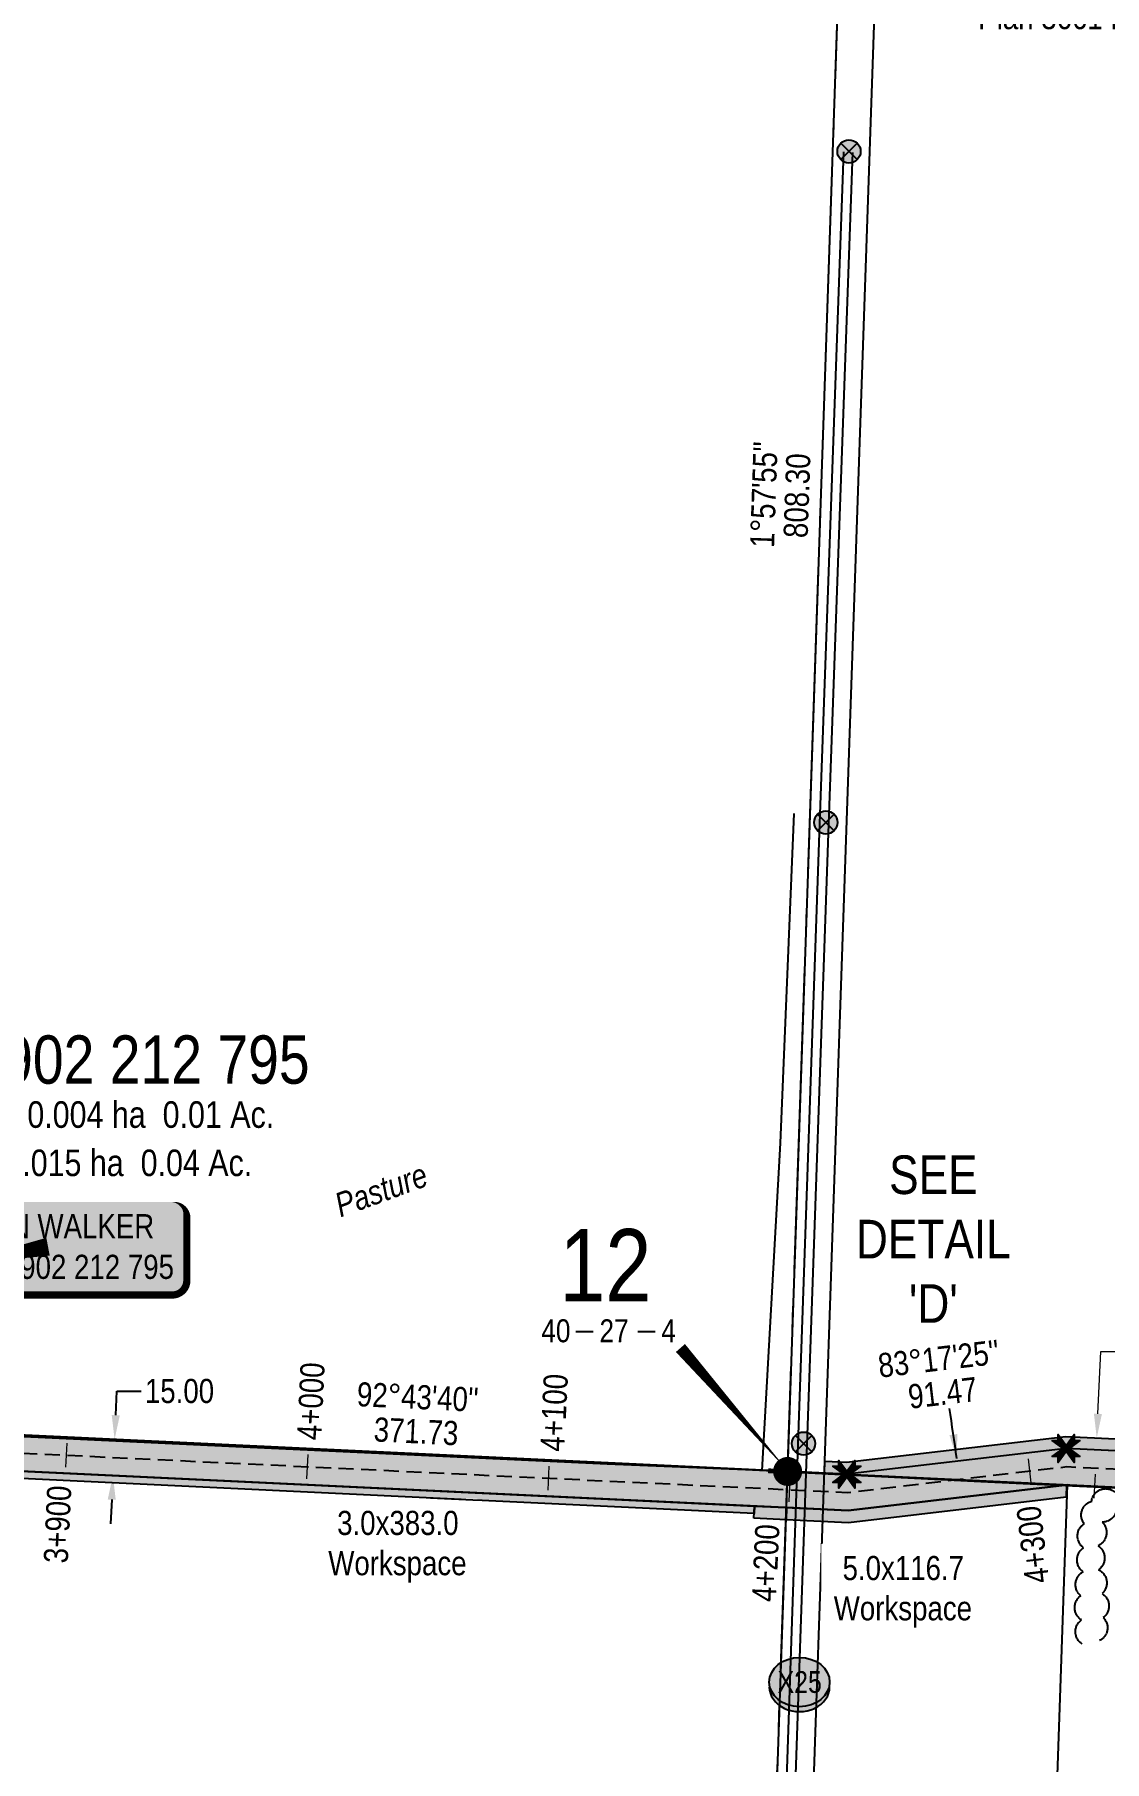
# Model space of a CAD drawing. Extents: x 309252 to 321570, y 5809412 to 5814891.
# Drawn here: x 312075 to 312518, y 5811937 to 5812652 of the extents above; entities that cross this region are included whole.
import ezdxf
from ezdxf.enums import TextEntityAlignment as Align

# ---------------------------------------------------------------- set-up
doc = ezdxf.new("R2010")
doc.units = 0
doc.header["$LTSCALE"] = 5
doc.header["$PDSIZE"] = 0.5
for name, pattern in [('0', [1, 1, 0]), ('foc-QUARTERLINE', [33, 25, -3, 2, -3]), ('foc-TIELINE', [1.875, 1.25, -0.625])]:
    doc.linetypes.add(name, pattern=pattern)
doc.layers.get('Defpoints').update_dxf_attribs({"color": 9})
for name, color, linetype in [('10', 1, 'Continuous'), ('9', 3, 'Continuous'), ('AS-FENCE', 48, 'foc-FENCE'), ('AS-OWNER', 7, 'Continuous'), ('AS-POWER', 104, 'foc-POWER'), ('AS-POWER-EXISTING-PP', 72, 'Continuous'), ('C-SYMBOL', 7, 'Continuous'), ('DETAIL-T', 7, 'Continuous'), ('F-RW', 190, 'Continuous'), ('L-AREAWORK', 5, 'Continuous'), ('L-BD', 7, 'Continuous'), ('L-BD1', 253, 'Continuous'), ('L-MON', 1, 'Continuous'), ('L-QSEC', 8, 'foc-QUARTERLINE'), ('L-SECLBL', 7, 'Continuous'), ('L-TITLEDB', 4, 'Continuous'), ('P-CROSSINGS', 250, 'Continuous'), ('P-IOP11', 10, 'Continuous'), ('P-IOP11-H', 21, 'Continuous'), ('P-IOP12', 10, 'Continuous'), ('P-IOP12-H', 21, 'Continuous'), ('P-LTO', 14, 'Continuous'), ('P-PROPOSED', 10, 'Continuous'), ('P-PROPOSED-H', 21, 'Continuous'), ('P-TEMP-H', 41, 'Continuous'), ('P-TEMP_ACCESS ROAD', 46, 'Continuous'), ('P-TXT', 4, 'Continuous'), ('T-BUSH', 110, '0'), ('T-TIE', 201, 'foc-TIELINE')]:
    doc.layers.add(name, color=color, linetype=linetype)
for name, color, linetype, lineweight in [('AS-GENERAL', 48, 'Continuous', 18), ('P-TEMP-T', 46, 'Continuous', 18), ('T-TEXT', 48, 'Continuous', 18), ('T-TIE-T', 201, 'Continuous', 18)]:
    doc.layers.add(name, color=color, linetype=linetype, lineweight=lineweight)
doc.styles.add('100L', font='ARIALN.TTF', dxfattribs={"height": 11})
doc.styles.add('175L', font='ARIALN.TTF', dxfattribs={"height": 20})
doc.styles.add('80', font='ARIALN.TTF', dxfattribs={"height": 10})
doc.styles.add('80CG', font='ARIALN.TTF', dxfattribs={"height": 10})
doc.styles.add('80L', font='ARIALN.TTF', dxfattribs={"height": 10})
doc.styles.add('80LS', font='ARIALNI.TTF', dxfattribs={"height": 10})
doc.styles.add('Crossing', font='ARIALN.TTF', dxfattribs={"height": 10})
doc.styles.add('foc-LtypeFont', font='ARIALN.TTF', dxfattribs={"height": 7.35})
doc.styles.add('SIMPLEX', font='ARIALN.TTF')
doc.linetypes.add('foc-FENCE', pattern='A,10,-1,["X",foc-LtypeFont,S=0.2,R=0,X=-0.625,Y=-0.75],-1.24', length=12.24)
doc.linetypes.add('foc-POWER', pattern='A,6,-1,["P",foc-LtypeFont,S=0.2,R=0,X=-0.625,Y=-0.75],-1.24,4', length=12.24)
doc.dimstyles.new('Compass 5 000', dxfattribs={"dimscale": 5, "dimtxt": 9, "dimasz": 2, "dimexe": 0.2, "dimexo": 0.0625, "dimgap": 0.5, "dimtad": 0, "dimtih": 1, "dimtoh": 1, "dimzin": 0, "dimdsep": 46, "dimtxsty": '80CG', "dimcen": 0.1, "dimse1": 1, "dimse2": 1, "dimclrd": 256, "dimclrt": 256, "dimaunit": 1, "dimadec": 4, "dimazin": 0, "dimtfac": 0.06, "dimtofl": 0, "dimtmove": 0, "dimatfit": 1, "dimfxl": 0.2, "dimtolj": 1, "dimtzin": 0, "dimlwd": -1, "dimarcsym": 0})

# ---------------------------------------------------------------- blocks, each defined once
blk = doc.blocks.new('fdia')
at = {"color": 255, "const_width": 1}
blk.add_lwpolyline([(-0.5, 0, 1), (0.5, 0, 1)], format="xyb", close=True, dxfattribs=at)
blk = doc.blocks.new('Fdiaa')
blk.add_blockref('fdia', (0, 0))
blk = doc.blocks.new('fdib')
at = {"color": 1, "const_width": 1.6}
blk.add_lwpolyline([(-0.4, 0, 1), (0.4, 0, 1)], format="xyb", close=True, dxfattribs=at)
at = {"color": 1}
blk.add_circle((0, 0), 0.8, dxfattribs=at)
blk = doc.blocks.new('Fdibb')
blk.add_blockref('fdib', (0, 0))
blk = doc.blocks.new('fdicc')
for name in ['Fdibb', 'Fdiaa']:
    blk.add_blockref(name, (0, 0))
blk = doc.blocks.new('FDI')
blk.add_blockref('fdicc', (0, 0))
blk = doc.blocks.new('*D409')
at = {"layer": 'Defpoints', "color": 0, "transparency": 16777216}
for p in [(312423.58, 5812676.88), (312407.26, 5812645.3), (312422.49, 5812644.78)]:
    blk.add_point(p, dxfattribs=at)
at = {"layer": 'F-RW', "transparency": 16777216}
for p, q in [((312398.36, 5812677.74), (312388.37, 5812678.08)), ((312433.58, 5812676.53), (312443.57, 5812676.19))]:
    blk.add_line(p, q, dxfattribs=at)
for points in [[(312398.42, 5812679.4), (312398.3, 5812676.07), (312408.35, 5812677.4)], [(312433.64, 5812678.2), (312433.52, 5812674.87), (312423.58, 5812676.88)]]:
    blk.add_solid(points, dxfattribs=at)
at = {"layer": 'F-RW', "transparency": 16777216, "insert": (312502.71, 5812676.19), "char_height": 10, "attachment_point": 5, "style": '80CG'}
blk.add_mtext('\\A1;Altalink\\P15.24 Power Line R/W\\PPlan 3661 HW', dxfattribs=at)
blk = doc.blocks.new('L-SECLBL')
at = {"layer": '9', "color": 7}
for p, q in [((-5.08, -27.83), (-12.29, -27.83)), ((20.7, -27.83), (13.5, -27.83))]:
    blk.add_line(p, q, dxfattribs=at)
at = {"layer": '10', "color": 2, "style": 'SIMPLEX'}
blk.add_attdef('SEC', text='', height=30, dxfattribs=at).set_placement((0, 0), align=Align.MIDDLE)
at = {"layer": '10', "color": 5, "style": '80L'}
blk.add_attdef('TWP', text='', height=9.5, dxfattribs=at).set_placement((-14.43, -27.37), align=Align.MIDDLE_RIGHT)
blk.add_attdef('RGE', text='', height=9.5, dxfattribs=at).set_placement((3.62, -27.37), align=Align.MIDDLE_CENTER)
blk.add_attdef('MER', text='', height=9.5, dxfattribs=at).set_placement((23.17, -27.37), align=Align.MIDDLE_LEFT)
blk = doc.blocks.new('POWERPOLE')
h = blk.add_hatch(color=255)
edge = h.paths.add_edge_path()
edge.add_arc((0, 0), 0.96, 0, 360)
at = {"linetype": 'Continuous'}
for p, q in [((0.68, -0.68), (-0.68, 0.68)), ((-0.68, -0.68), (0.68, 0.68))]:
    blk.add_line(p, q, dxfattribs=at)
blk.add_circle((0, 0), 0.96, dxfattribs=at)
blk = doc.blocks.new('*D465')
at = {"layer": 'Defpoints', "color": 0, "transparency": 16777216}
for p in [(312108.01, 5812070.43), (312182.5, 5812066.88), (312181.78, 5812051.9)]:
    blk.add_point(p, dxfattribs=at)
at = {"layer": 'P-TXT', "transparency": 16777216}
for p, q in [((312108.49, 5812080.42), (312108.96, 5812090.41)), ((312108.96, 5812090.41), (312118.96, 5812090.41)), ((312106.82, 5812045.46), (312106.34, 5812035.47))]:
    blk.add_line(p, q, dxfattribs=at)
for points in [[(312106.82, 5812080.5), (312110.15, 5812080.34), (312108.01, 5812070.43)], [(312105.16, 5812045.54), (312108.49, 5812045.38), (312107.3, 5812055.45)]]:
    blk.add_solid(points, dxfattribs=at)
at = {"layer": 'P-TXT', "transparency": 16777216, "insert": (312134.9, 5812090.41), "char_height": 10, "attachment_point": 5, "style": '80CG'}
blk.add_mtext('\\A1;15.00', dxfattribs=at)
blk = doc.blocks.new('TEMP')
h = blk.add_hatch(color=255)
h.dxf.hatch_style = 1
h.paths.add_polyline_path([(0, 0.25), (-0.67, 1.15), (-0.67, 0.67), (-1.15, 0.67), (-0.25, 0), (-1.15, -0.67), (-0.67, -0.67), (-0.67, -1.15), (0, -0.25), (0.67, -1.15), (0.67, -0.67), (1.15, -0.67), (0.25, 0), (1.15, 0.67), (0.67, 0.67), (0.67, 1.15)])
h.paths.add_polyline_path([(0.57, 0.85), (0.57, 0.57), (0.85, 0.57), (0.08, 0), (0.85, -0.57), (0.57, -0.57), (0.57, -0.85), (0, -0.08), (-0.57, -0.85), (-0.57, -0.57), (-0.85, -0.57), (-0.08, 0), (-0.85, 0.57), (-0.57, 0.57), (-0.57, 0.85), (0, 0.08)], flags=16)
h = blk.add_hatch(color=1)
h.dxf.hatch_style = 1
h.paths.add_polyline_path([(0, 0.08), (-0.57, 0.85), (-0.57, 0.57), (-0.85, 0.57), (-0.08, 0), (-0.85, -0.57), (-0.57, -0.57), (-0.57, -0.85), (0, -0.08), (0.57, -0.85), (0.57, -0.57), (0.85, -0.57), (0.08, 0), (0.85, 0.57), (0.57, 0.57), (0.57, 0.85)])
at = {"color": 1}
for p, q in [((-0.08, 0), (0.08, 0)), ((0, 0.08), (0, -0.08))]:
    blk.add_line(p, q, dxfattribs=at)
at = {"color": 255, "flags": 128}
blk.add_lwpolyline([(-0.25, 0), (-1.15, 0.67), (-0.67, 0.67), (-0.67, 1.15), (0, 0.25), (0.67, 1.15), (0.67, 0.67), (1.15, 0.67), (0.25, 0), (1.15, -0.67), (0.67, -0.67), (0.67, -1.15), (0, -0.25), (-0.67, -1.15), (-0.67, -0.67), (-1.15, -0.67)], close=True, dxfattribs=at)
at = {"color": 1, "flags": 128}
blk.add_lwpolyline([(-0.08, 0), (-0.85, 0.57), (-0.57, 0.57), (-0.57, 0.85), (0, 0.08), (0.57, 0.85), (0.57, 0.57), (0.85, 0.57), (0.08, 0), (0.85, -0.57), (0.57, -0.57), (0.57, -0.85), (0, -0.08), (-0.57, -0.85), (-0.57, -0.57), (-0.85, -0.57)], close=True, dxfattribs=at)
blk = doc.blocks.new('*D501')
at = {"layer": 'Defpoints', "color": 0, "transparency": 16777216}
for p in [(312514.89, 5812071.06), (312516.03, 5812071.01), (312515.8, 5812066.01)]:
    blk.add_point(p, dxfattribs=at)
at = {"layer": 'P-TEMP-T', "transparency": 16777216}
for p, q in [((312515.36, 5812081.05), (312516.59, 5812106.79)), ((312516.59, 5812106.79), (312526.59, 5812106.79)), ((312514.17, 5812056.08), (312513.7, 5812046.09))]:
    blk.add_line(p, q, dxfattribs=at)
for points in [[(312513.7, 5812081.13), (312517.03, 5812080.97), (312514.89, 5812071.06)], [(312512.51, 5812056.16), (312515.84, 5812056), (312514.65, 5812066.07)]]:
    blk.add_solid(points, dxfattribs=at)
at = {"layer": 'P-TEMP-T', "transparency": 16777216, "insert": (312557.41, 5812106.79), "char_height": 10, "attachment_point": 5, "style": '80CG'}
blk.add_mtext('\\A1;5.0x130.0\\PWorkspace', dxfattribs=at)
blk = doc.blocks.new('*U512')
h = blk.add_hatch(color=59)
edge = h.paths.add_edge_path()
edge.add_line((-51.5, -20), (51.5, -20))
edge.add_arc((51.5, -14), 6, 270, 360)
edge.add_line((57.5, -14), (57.5, 12.5))
edge.add_arc((51.5, 12.5), 6, 0, 90)
edge.add_line((51.5, 18.5), (-51.5, 18.5))
edge.add_arc((-51.5, 12.5), 6, 90, 180)
edge.add_line((-57.5, 12.5), (-57.5, -14))
edge.add_arc((-51.5, -14), 6, 180, 270)
at = {"color": 1, "flags": 128}
blk.add_lwpolyline([(-51.5, -20, 3, 3, 0), (51.5, -20, 3, 3, 0.414214), (57.5, -14, 3, 3, 0), (57.5, 12.5, 3, 0, 0.414214), (51.5, 18.5, 0, 0, 0), (-51.5, 18.5, 0, 0, 0.414214), (-57.5, 12.5, 0, 0, 0), (-57.5, -14, 0, 3, 0.414214)], format="xyseb", close=True, dxfattribs=at)
blk.add_lwpolyline([(-40.19, -7.6, 0, 7.5, 0), (0, 0, 0, 0, 0)], format="xyseb", dxfattribs=at)
at = {"color": 1, "style": '80'}
blk.add_attdef('ENTER_TEXT_001', (-35.99, -5), '', height=10, dxfattribs=at)
blk = doc.blocks.new('xing2')
h = blk.add_hatch(color=50)
h.dxf.hatch_style = 1
edge = h.paths.add_edge_path()
edge.add_ellipse((0, 0), major_axis=(-12.5, 0), ratio=0.816297, start_angle=0, end_angle=360)
h = blk.add_hatch(color=250)
h.dxf.hatch_style = 1
edge = h.paths.add_edge_path()
edge.add_ellipse((0, -2.05), major_axis=(-12.5, 0), ratio=0.816297, start_angle=0, end_angle=180)
edge.add_line((12.5, -2.05), (12.5, 0))
edge.add_ellipse((0, 0), major_axis=(-12.5, 0), ratio=0.816297, start_angle=0, end_angle=180, ccw=False)
edge.add_line((-12.5, 0), (-12.5, -2.05))
at = {"color": 250}
blk.add_ellipse((0, 0), major_axis=(-12.5, 0), ratio=0.816297, dxfattribs=at)
blk.add_ellipse((0, -2.05), major_axis=(-12.5, 0), ratio=0.816297, start_param=0, end_param=3.141593, dxfattribs=at)
at = {"color": 250, "style": 'Crossing'}
blk.add_attdef('CROSSING', text='', height=9, dxfattribs=at).set_placement((0.09, 0.02), align=Align.MIDDLE_CENTER)
at = {"color": 250, "style": 'Crossing', "flags": 1}
for tag, p in [('OWNER', (0.09, -12.49)), ('DESCRIPTION', (0.09, -25.77)), ('LOCATION', (0.09, -39.3)), ('DWG_REF', (0.09, -52.84))]:
    blk.add_attdef(tag, text='', height=9, dxfattribs=at).set_placement(p, align=Align.MIDDLE_CENTER)

msp = doc.modelspace()

# ---------------------------------------------------------------- hatches: boundary and pattern name
at = {"layer": 'P-IOP11-H'}
h = msp.add_hatch(color=256, dxfattribs=at)
h.dxf.hatch_style = 1
h.paths.add_polyline_path([(311796.879, 5812079.279), (311825.678, 5812068.872), (311962.187, 5812062.368), (312015.571, 5812074.84), (312386.824, 5812057.142), (312411.351, 5812055.974), (312502.715, 5812051.553), (312411.923, 5812040.939), (312016.945, 5812059.759), (311963.562, 5812047.287), (311822.706, 5812053.998), (311793.532, 5812064.541)])
at = {"layer": 'P-IOP12-H'}
h = msp.add_hatch(color=256, dxfattribs=at)
h.dxf.hatch_style = 1
h.paths.add_polyline_path([(312911.679, 5812052.153), (312919.452, 5812066.798), (312902.893, 5812067.587), (312743.39, 5812055.172), (312502.194, 5812066.662), (312411.351, 5812055.974), (312743.65, 5812040.157), (312903.115, 5812052.57)])
at = {"layer": 'P-PROPOSED-H'}
h = msp.add_hatch(color=256, dxfattribs=at)
h.dxf.hatch_style = 1
h.paths.add_polyline_path([(312502.757, 5812051.635), (312411.396, 5812055.988), (312502.234, 5812066.676), (312743.424, 5812055.184), (312902.889, 5812067.596), (313087.339, 5812058.807), (313113.22, 5812106.072), (313202.742, 5812057.053), (313202.321, 5812045.883), (313121.573, 5812090.098), (313095.991, 5812043.379), (312903.115, 5812052.57), (312743.65, 5812040.157)])
h = msp.add_hatch(color=256, dxfattribs=at)
h.dxf.hatch_style = 1
h.paths.add_polyline_path([(312386.332, 5812042.158), (312386.846, 5812057.149), (312015.571, 5812074.84), (311962.187, 5812062.368), (311825.678, 5812068.872), (311796.879, 5812079.279), (311793.532, 5812064.541), (311822.706, 5812053.998), (311963.562, 5812047.287), (312016.945, 5812059.759)])
h = msp.add_hatch(color=256, dxfattribs=at)
h.dxf.hatch_style = 1
h.paths.add_polyline_path([(312386.842, 5812057.158), (312502.757, 5812051.635), (312411.919, 5812040.948), (312386.328, 5812042.167)])
at = {"layer": 'P-TEMP-H'}
h = msp.add_hatch(color=256, dxfattribs=at)
h.dxf.hatch_style = 1
h.paths.add_polyline_path([(312402.24, 5812061.421), (312411.226, 5812060.993), (312502.02, 5812071.675), (312531.625, 5812070.265), (312531.388, 5812065.272), (312502.238, 5812066.667), (312411.4, 5812055.979), (312402.069, 5812056.424)])
h = msp.add_hatch(color=256, dxfattribs=at)
h.dxf.hatch_style = 1
h.paths.add_polyline_path([(311791.3, 5812054.716), (311820.725, 5812044.082), (311964.479, 5812037.233), (311993.049, 5812043.907), (311990.774, 5812053.644), (311963.562, 5812047.287), (311822.706, 5812053.998), (311793.532, 5812064.541)])
h.paths.add_polyline_path([(312372.922, 5812039.794), (312017.22, 5812056.742), (311991.456, 5812050.723), (311990.774, 5812053.644), (312016.945, 5812059.759), (312373.064, 5812042.79)])
h = msp.add_hatch(color=256, dxfattribs=at)
h.dxf.hatch_style = 1
h.paths.add_polyline_path([(312372.922, 5812039.794), (312017.22, 5812056.742), (311991.456, 5812050.723), (311990.774, 5812053.644), (312016.945, 5812059.759), (312373.064, 5812042.79), (312372.922, 5812039.794)])
h = msp.add_hatch(color=256, dxfattribs=at)
h.dxf.hatch_style = 1
h.paths.add_polyline_path([(312502.211, 5812046.528), (312412.097, 5812035.925), (312386.16, 5812037.161), (312386.332, 5812042.158), (312411.923, 5812040.939), (312502.385, 5812051.582)])
h = msp.add_hatch(color=256, dxfattribs=at)
h.dxf.hatch_style = 1
h.paths.add_polyline_path([(312372.826, 5812037.796), (312373.064, 5812042.79), (312386.332, 5812042.158), (312386.16, 5812037.161)])

# ---------------------------------------------------------------- linework, layer by layer
at = {"layer": 'AS-FENCE', "flags": 128}
for points in [[(312389.442, 5812329.725), (312383.703, 5812193.103), (312376.159, 5812057.538)], [(312378.769, 5812057.442), (312376.159, 5812057.538), (312312.133, 5812060.229), (312155.367, 5812067.497), (311964.927, 5812076.485), (311963.403, 5812074.565), (311961.427, 5812072.724), (311955.935, 5812071.417), (311935.336, 5812068.763), (311904.873, 5812074.371), (311879.877, 5812080.989), (311857.271, 5812082.09), (311847.356, 5812079.614), (311828.213, 5812076.172), (311813.897, 5812077.851), (311804.414, 5812081.367), (311798.877, 5812085.603), (311771.803, 5811969.052)], [(312981.292, 5812028.214), (312642.25, 5812044.588), (312466.889, 5812052.844), (312389.967, 5812056.732)]]:
    msp.add_lwpolyline(points, dxfattribs=at)
at = {"layer": 'AS-GENERAL', "const_width": 2, "flags": 128}
msp.add_lwpolyline([(312389.967, 5812056.732), (312378.769, 5812057.442)], dxfattribs=at)
at = {"layer": 'AS-POWER', "flags": 128}
for points in [[(312381.885, 5811795.216), (312391.146, 5812068.39), (312400.228, 5812325.541), (312410.06, 5812603.778)], [(312385.502, 5811794.981), (312394.883, 5812068.285), (312403.884, 5812325.401), (312413.871, 5812603.563)]]:
    msp.add_lwpolyline(points, dxfattribs=at)
at = {"layer": 'F-RW'}
for p, q in [((312355.712, 5811151.204), (312414.564, 5812864.898)), ((312370.943, 5811150.727), (312429.794, 5812864.375))]:
    msp.add_line(p, q, dxfattribs=at)
at = {"layer": 'L-QSEC'}
msp.add_line((312355.712, 5811151.204), (312414.564, 5812864.898), dxfattribs=at)
at = {"layer": 'L-QSEC', "flags": 128}
for points in [[(311577.304, 5812095.758), (312386.824, 5812057.142)], [(312386.824, 5812057.142), (313201.285, 5812018.343)]]:
    msp.add_lwpolyline(points, dxfattribs=at)
at = {"layer": 'L-SECLBL', "flags": 128}
msp.add_lwpolyline([(312387.178, 5812057.041, 0, 5, 0), (312342.413, 5812108.284, 0, 0, 0)], format="xyseb", dxfattribs=at)
at = {"layer": 'L-TITLEDB', "flags": 128}
msp.add_lwpolyline([(312475.008, 5811245.864), (312502.715, 5812051.553)], dxfattribs=at)
at = {"layer": 'P-IOP11'}
for p, q in [((312386.846, 5812057.149), (312502.761, 5812051.626)), ((312411.923, 5812040.939), (312386.332, 5812042.158))]:
    msp.add_line(p, q, dxfattribs=at)
at = {"layer": 'P-PROPOSED'}
msp.add_line((312411.919, 5812040.948), (312386.328, 5812042.167), dxfattribs=at)
at = {"layer": 'P-TEMP_ACCESS ROAD', "flags": 128}
msp.add_lwpolyline([(312402.24, 5812061.421), (312411.226, 5812060.993), (312502.02, 5812071.675), (312531.625, 5812070.265), (312531.388, 5812065.272), (312502.238, 5812066.667), (312411.4, 5812055.979), (312402.069, 5812056.424)], close=True, dxfattribs=at)
at = {"layer": 'T-BUSH', "flags": 128}
msp.add_lwpolyline([(312508.837, 5811985.664, -0.5205671), (312508.531, 5811995.659, -0.5205671), (312508.225, 5812005.653, -0.5205671), (312509.238, 5812015.574, -0.5205671), (312509.428, 5812025.525, -0.5205671), (312509.648, 5812035.513, -0.5205671), (312512.791, 5812044.867, -0.5205671), (312521.173, 5812049.402, -0.5205671), (312522.816, 5812043.934, -0.5205671), (312517.134, 5812036.155, -0.5205671), (312515.438, 5812026.36, -0.5205671), (312515.674, 5812016.422, -0.5205671), (312517.147, 5812006.533, -0.5205671), (312517.546, 5811996.586, -0.5205671), (312516.045, 5811987.102, -0.5205671)], format="xyb", dxfattribs=at)
at = {"layer": 'T-TIE-T'}
for p, q in [((312087.835, 5812058.883), (312088.311, 5812068.872)), ((312187.713, 5812054.125), (312188.189, 5812064.113)), ((312287.59, 5812049.366), (312288.066, 5812059.354)), ((312487.733, 5812052.375), (312486.565, 5812062.307)), ((312387.468, 5812044.607), (312387.944, 5812054.595))]:
    msp.add_line(p, q, dxfattribs=at)

# ---------------------------------------------------------------- block references
at = {"layer": 'AS-OWNER'}
ref = msp.add_blockref('*U512', (312080.435, 5812150.237), dxfattribs=dict(at, xscale=0.99990854, yscale=0.99990854, zscale=0.99990854))
ref.add_attrib('ENTER_TEXT_001', 'ALLEN WALKER', (312036.595, 5812153.744), dxfattribs={"layer": '0', "color": 1, "height": 9.99909, "style": '80'})
ref.add_attrib('ENTER_TEXT_002', 'C. of T. 902 212 795', (312028.175, 5812136.902), dxfattribs={"layer": '0', "color": 1, "height": 9.99909, "style": '80'})
at = {"layer": 'AS-POWER-EXISTING-PP', "xscale": 4.999542700000036, "yscale": 4.999542700000036, "zscale": 4.999542700000036}
for p in [(312412.248, 5812603.942), (312402.658, 5812325.976), (312393.425, 5812068.681)]:
    msp.add_blockref('POWERPOLE', p, dxfattribs=at)
at = {"layer": 'L-MON', "color": 3, "xscale": 4.999542700000003, "yscale": 4.999542700000003, "zscale": 4.999542700000003}
for p in [(312502.194, 5812066.662), (312411.351, 5812055.974)]:
    msp.add_blockref('TEMP', p, dxfattribs=at)
at = {"layer": 'L-MON', "xscale": 4.999542700000003, "yscale": 4.999542700000003, "zscale": 4.999542700000003}
msp.add_blockref('FDI', (312386.824, 5812057.142), dxfattribs=at)
at = {"layer": 'L-SECLBL'}
msp.add_blockref('L-SECLBL', (312311.309, 5812142.783), dxfattribs=at).add_auto_attribs({'SEC': '12', 'TWP': '40', 'RGE': '27', 'MER': '4'})
at = {"layer": 'P-CROSSINGS'}
msp.add_blockref('xing2', (312391.74, 5811969.9), dxfattribs=at).add_auto_attribs({'CROSSING': 'X25'})

# ---------------------------------------------------------------- texts
at = {"layer": 'C-SYMBOL', "color": 3, "insert": (312084.365, 5812237.765), "char_height": 19.99817, "width": 222.33519, "attachment_point": 2, "style": '175L'}
msp.add_mtext('C. of T. 902 212 795', dxfattribs=at)
at = {"layer": 'DETAIL-T', "color": 3, "insert": (312447.196, 5812153.387), "char_height": 15.9985, "width": 63.63031, "attachment_point": 5, "style": '80CG'}
msp.add_mtext("SEE\\PDETAIL\\P'D'", dxfattribs=at)
at = {"layer": 'L-AREAWORK', "color": 5, "style": '100L'}
for s, p in [('Area Required = 0.004 ha  0.01 Ac.', (312075.201, 5812196.183)), ('Workspace = 0.015 ha  0.04 Ac.', (312075.201, 5812176.185))]:
    msp.add_text(s, height=10.99899, dxfattribs=at).set_placement(p, align=Align.BOTTOM_CENTER)
at = {"layer": 'L-BD', "style": '80L'}
for s, p in [("1°57'55''", (312376.96, 5812461.835)), ('808.30', (312390.701, 5812461.363))]:
    msp.add_text(s, height=9.9991, rotation=88.0331, dxfattribs=at).set_placement(p, align=Align.MIDDLE)
at = {"layer": 'L-BD1', "style": '80L'}
for s, rotation, p in [("83°17'25''", 6.7102, (312449.397, 5812103.874)), ('91.47', 6.7102, (312451.062, 5812089.722)), ("92°43'40''", 357.2715, (312233.594, 5812088.002)), ('371.73', 357.2715, (312232.916, 5812073.769))]:
    msp.add_text(s, height=9.9991, rotation=rotation, dxfattribs=at).set_placement(p, align=Align.MIDDLE)
at = {"layer": 'T-TEXT', "style": '80LS'}
msp.add_text('Pasture', height=9.9991, rotation=20, dxfattribs=at).set_placement((312218.417, 5812173.787), align=Align.MIDDLE_CENTER)

# ---------------------------------------------------------------- dimensions: what is measured, and where the dimension line sits
at = {"layer": 'F-RW'}
dim = msp.add_linear_dim(base=(312423.584, 5812676.875), p1=(312407.258, 5812645.298), p2=(312422.489, 5812644.778), angle=358.044927, text='Altalink\\P15.24 Power Line R/W\\PPlan 3661 HW', dimstyle='Compass 5 000', dxfattribs=at)
dim.commit()
dim.dimension.update_dxf_attribs({"geometry": '*D409', "text_midpoint": (312502.713, 5812676.193), "dimtype": 161})
at = {"layer": 'P-TEMP-T'}
dim = msp.add_linear_dim(base=(312514.887, 5812071.062), p1=(312515.797, 5812066.014), p2=(312516.035, 5812071.008), angle=87.272626, text='\\pxqc;5.0x130.0\\PWorkspace', dimstyle='Compass 5 000', dxfattribs=at)
dim.commit()
dim.dimension.update_dxf_attribs({"geometry": '*D501', "text_midpoint": (312557.411, 5812106.794), "dimtype": 161})

# ---------------------------------------------------------------- leaders
at = {"layer": 'L-BD1', "color": 6, "path_type": 1}
msp.add_leader([(312456.924, 5812062.534), (312453.92, 5812083.29)], dimstyle='Compass 5 000', override={"dimgap": 0.5, "dimtad": 0}, dxfattribs=at)

# ---------------------------------------------------------------- next in the draw order: texts
at = {"layer": 'P-TEMP-T', "char_height": 9.99909, "attachment_point": 1, "style": '80L', "bg_fill": 2}
for s, insert in [('\\pi3.8005;3.0x383.0\\P\\pi0.13104;Workspace', (312196.402, 5812040.825)), ('\\pi3.7903;5.0x116.7\\P\\pi0.13104;Workspace', (312405.8, 5812022.136))]:
    msp.add_mtext_dynamic_manual_height_columns(s, width=56.90082, gutter_width=50, heights=[0], dxfattribs=dict(at, insert=insert))
at = {"layer": 'T-TIE-T', "char_height": 9.9991, "attachment_point": 2, "style": '80L', "bg_fill": 3, "box_fill_scale": 1, "bg_fill_color": 256, "bg_fill_transparency": 0}
for s, insert, width, rotation in [('4+000', (312184.317, 5812086.471), 11.86653, 87.272054), ('4+100', (312285.076, 5812081.714), 11.86653, 87.272054), ('3+900', (312079.37, 5812035.47), 11.86653, 87.272054), ('4+300', (312483.414, 5812026.219), 14.23464, 96.710172), ('4+200', (312372.73, 5812019.443), 11.86653, 87.272054)]:
    msp.add_mtext(s, dxfattribs=dict(at, insert=insert, width=width, rotation=rotation))

# ---------------------------------------------------------------- next in the draw order: linework, layer by layer
at = {"layer": 'P-IOP11'}
msp.add_line((312502.761, 5812051.626), (312411.923, 5812040.939), dxfattribs=at)
at = {"layer": 'P-IOP11', "flags": 128}
msp.add_lwpolyline([(311796.879, 5812079.279), (311825.678, 5812068.872), (311962.187, 5812062.368), (312015.571, 5812074.84), (312386.824, 5812057.142), (312411.351, 5812055.974), (312502.715, 5812051.553), (312411.923, 5812040.939), (312016.945, 5812059.759), (311963.562, 5812047.287), (311822.706, 5812053.998), (311793.532, 5812064.541)], close=True, dxfattribs=at)
at = {"layer": 'P-IOP12', "flags": 128}
msp.add_lwpolyline([(312911.679, 5812052.153), (312919.452, 5812066.798), (312902.893, 5812067.587), (312743.39, 5812055.172), (312502.194, 5812066.662), (312411.351, 5812055.974), (312743.65, 5812040.157), (312903.115, 5812052.57), (312911.679, 5812052.153)], close=True, dxfattribs=at)
at = {"layer": 'P-LTO'}
msp.add_lwpolyline([(312411.4, 5812055.979), (312015.571, 5812074.84), (311962.187, 5812062.368), (311825.678, 5812068.872), (311796.879, 5812079.279), (311793.532, 5812064.541), (311822.706, 5812053.998), (311963.562, 5812047.287), (312016.945, 5812059.759), (312411.919, 5812040.948), (312502.757, 5812051.635), (312743.65, 5812040.157), (312903.115, 5812052.57), (313095.991, 5812043.379), (313121.573, 5812090.098), (313202.321, 5812045.883), (313202.742, 5812057.053), (313113.22, 5812106.072), (313087.339, 5812058.807), (312902.889, 5812067.596), (312743.424, 5812055.184), (312502.234, 5812066.676), (312411.396, 5812055.988)], dxfattribs=at)
at = {"layer": 'P-PROPOSED'}
msp.add_lwpolyline([(312411.4, 5812055.979), (312015.571, 5812074.84), (311962.187, 5812062.368), (311825.678, 5812068.872), (311796.879, 5812079.279), (311793.532, 5812064.541), (311822.706, 5812053.998), (311963.562, 5812047.287), (312016.945, 5812059.759), (312411.919, 5812040.948), (312502.757, 5812051.635), (312743.65, 5812040.157), (312903.115, 5812052.57), (313095.991, 5812043.379), (313121.573, 5812090.098), (313202.321, 5812045.883), (313202.742, 5812057.053), (313113.22, 5812106.072), (313087.339, 5812058.807), (312902.889, 5812067.596), (312743.424, 5812055.184), (312502.234, 5812066.676), (312411.396, 5812055.988)], dxfattribs=at)
at = {"layer": 'P-TEMP_ACCESS ROAD'}
for points in [[(312372.922, 5812039.794), (312017.22, 5812056.742), (311991.456, 5812050.723), (311990.774, 5812053.644), (312016.945, 5812059.759), (312373.064, 5812042.79), (312372.922, 5812039.794)], [(312502.211, 5812046.528), (312412.097, 5812035.925), (312386.16, 5812037.161), (312386.332, 5812042.158), (312411.923, 5812040.939), (312502.385, 5812051.582)]]:
    msp.add_lwpolyline(points, close=True, dxfattribs=at)
msp.add_lwpolyline([(312372.826, 5812037.796), (312373.064, 5812042.79), (312386.332, 5812042.158), (312386.16, 5812037.161), (312372.826, 5812037.796)], dxfattribs=at)
at = {"layer": 'T-TIE', "flags": 128}
msp.add_lwpolyline([(310446.272, 5814098.021), (310513.604, 5814171.235), (310746.237, 5814103.841), (310647.884, 5813782.946), (310647.924, 5813769.066), (310648.7, 5813504.414), (310602.488, 5813431.512), (310566.587, 5813370.724), (310524.077, 5813208.581), (310516.028, 5813009.046), (310688.747, 5813002.014), (310756.95, 5812999.237), (310788.781, 5812918.166), (310785.199, 5812820.292), (310766.173, 5812308.237), (310849.248, 5812270.725), (310843.541, 5812133.962), (311136.84, 5812121.725), (311557.549, 5812104.172), (311728.657, 5812095.643), (311776.954, 5812078.376), (311796.059, 5812071.602), (311824.192, 5812061.435), (311962.875, 5812054.827), (312016.257, 5812067.299), (312411.661, 5812048.459), (312502.499, 5812059.147), (312743.537, 5812047.67), (312903.004, 5812060.083), (312918.776, 5812059.323), (313091.66, 5812051.084), (313117.396, 5812098.085), (313256.265, 5812022.045), (313650.07, 5812012.742), (313619.114, 5811210.852), (313997.758, 5811201.748), (314097.909, 5811199.315)], dxfattribs=at)

# ---------------------------------------------------------------- next in the draw order: dimensions: what is measured, and where the dimension line sits
at = {"layer": 'P-TXT'}
dim = msp.add_linear_dim(base=(312108.011, 5812070.431), p1=(312181.783, 5812051.898), p2=(312182.497, 5812066.881), angle=87.271167, text='15.00', dimstyle='Compass 5 000', dxfattribs=at)
dim.commit()
dim.dimension.update_dxf_attribs({"geometry": '*D465', "text_midpoint": (312134.901, 5812090.408), "dimtype": 161})

doc.saveas('drawing.dxf')
